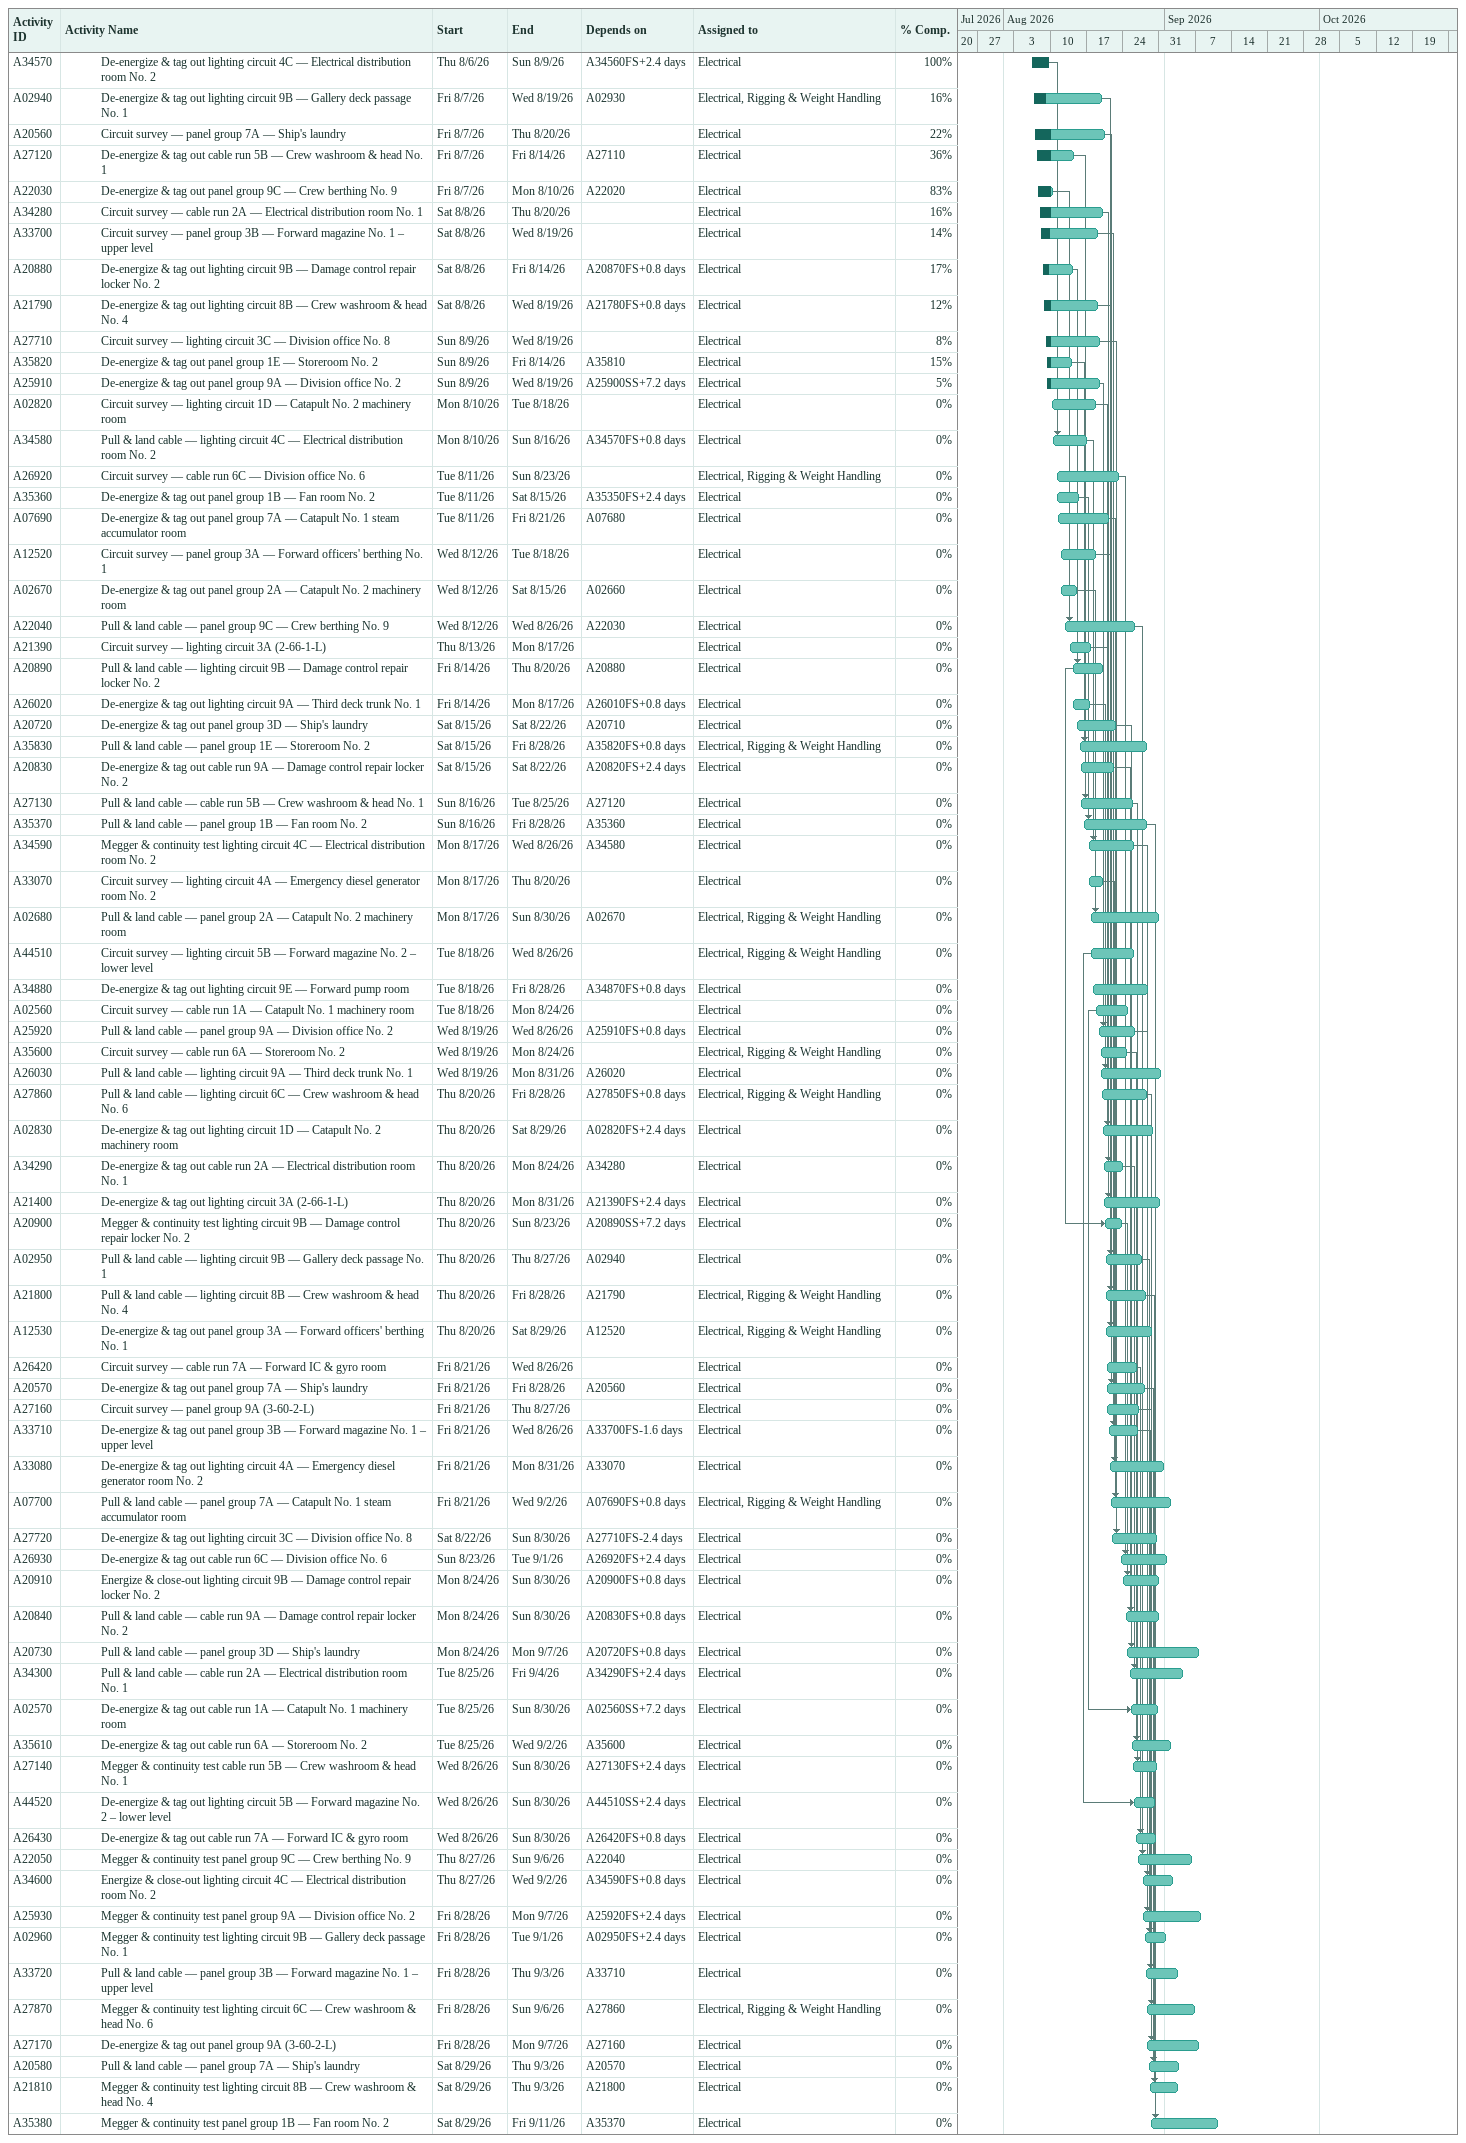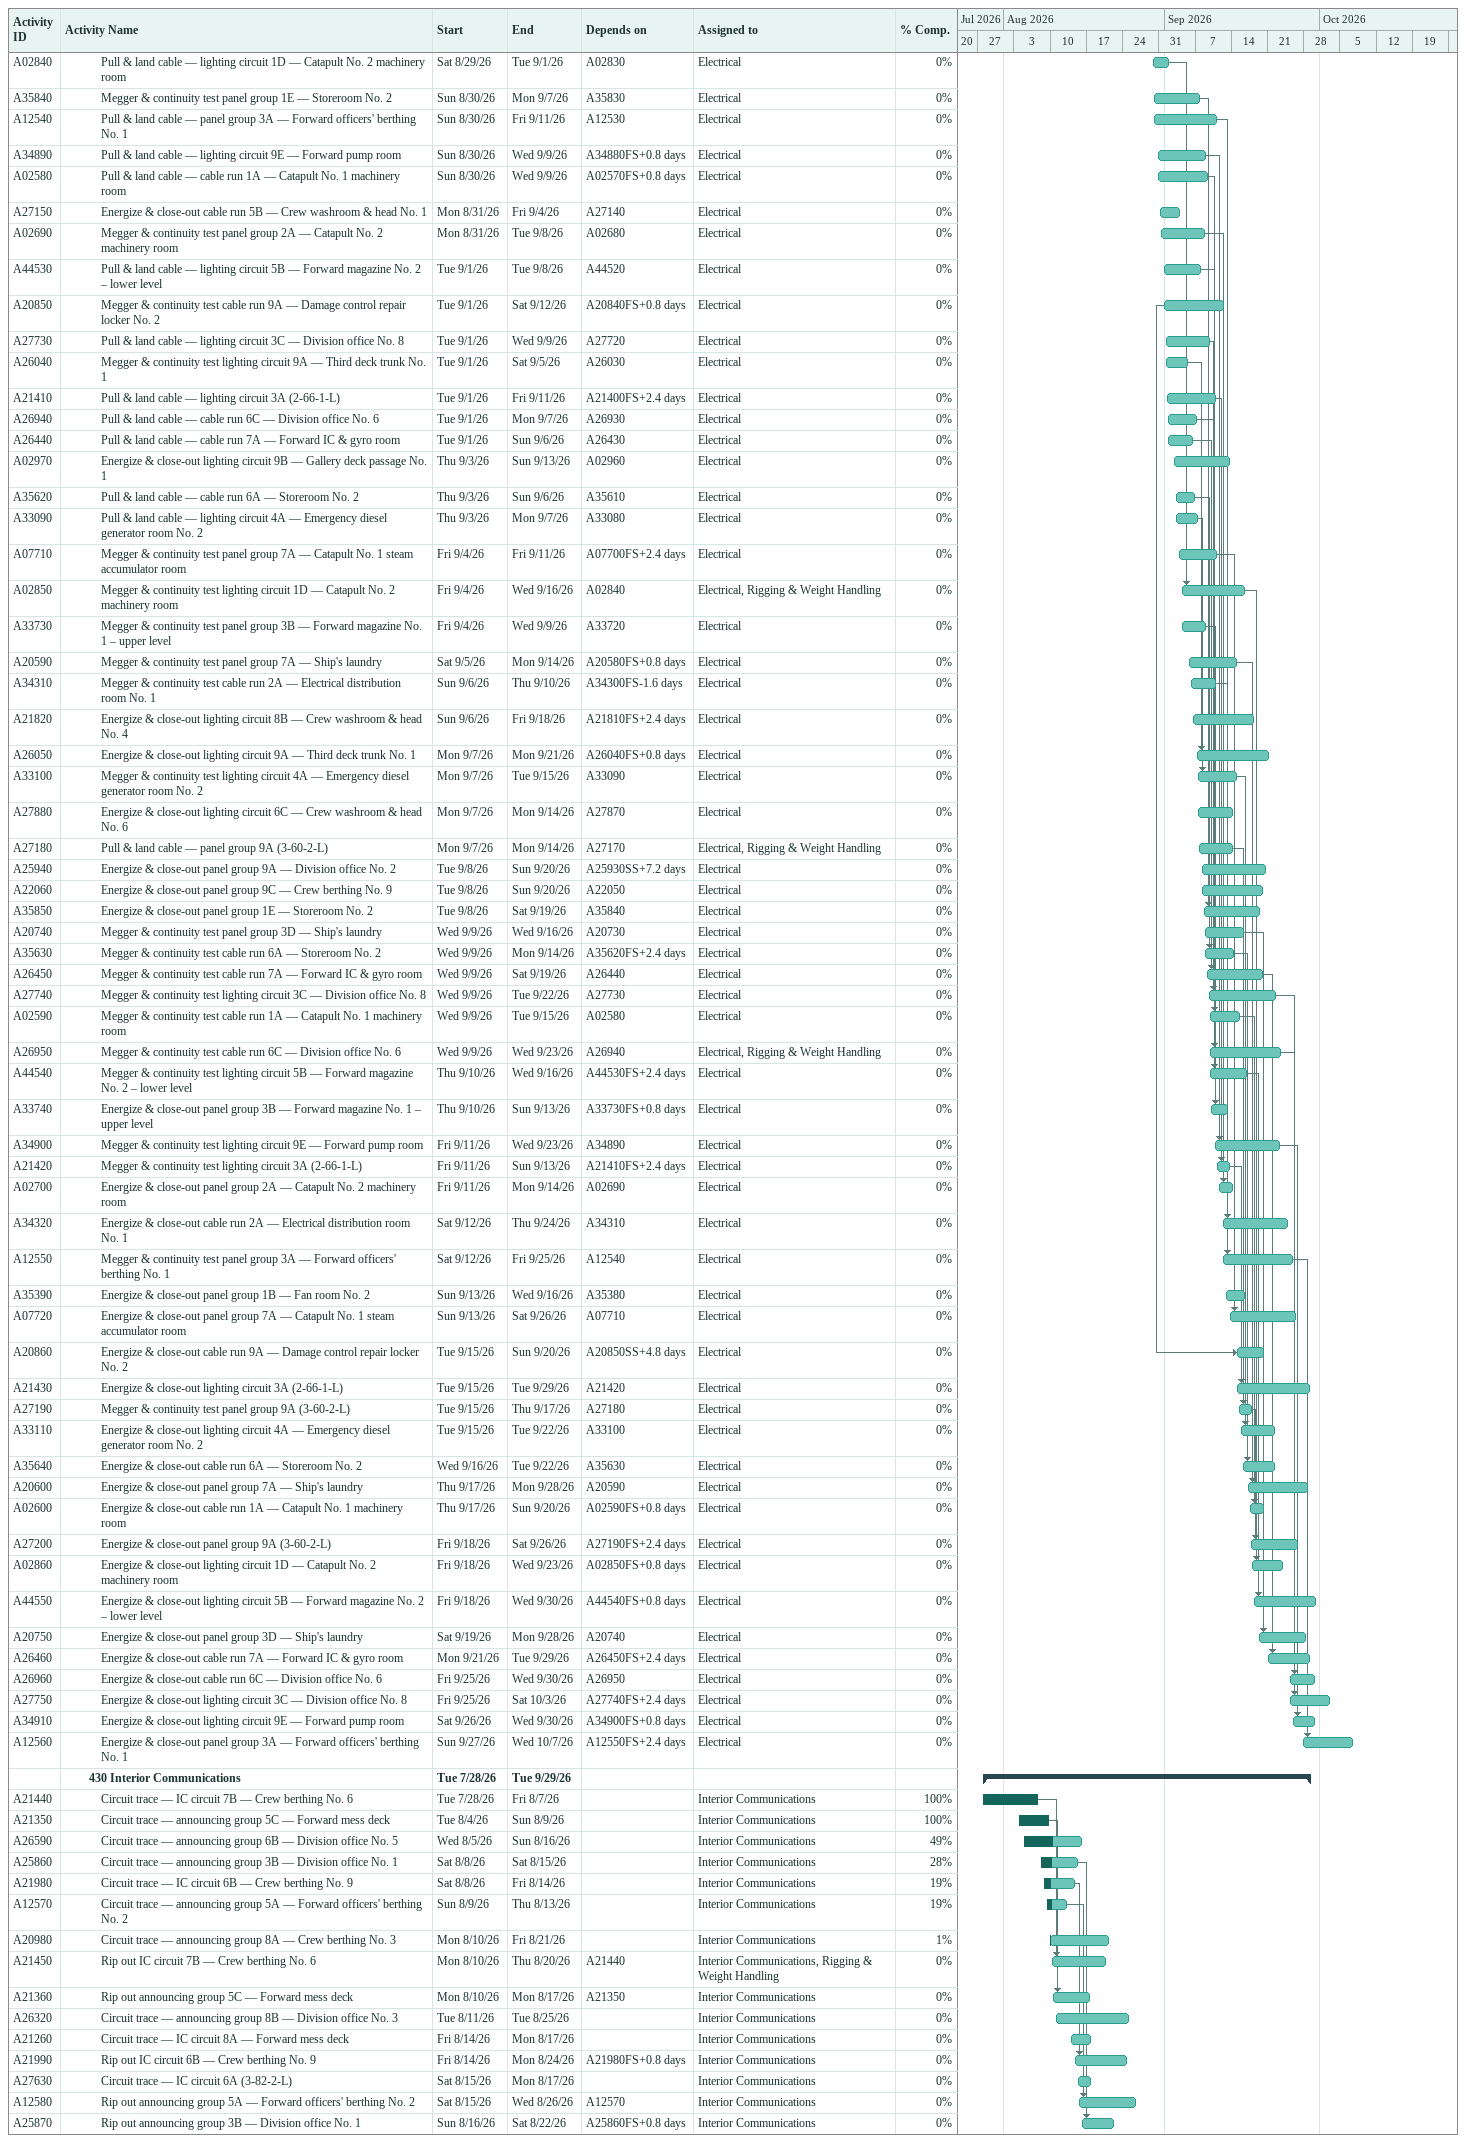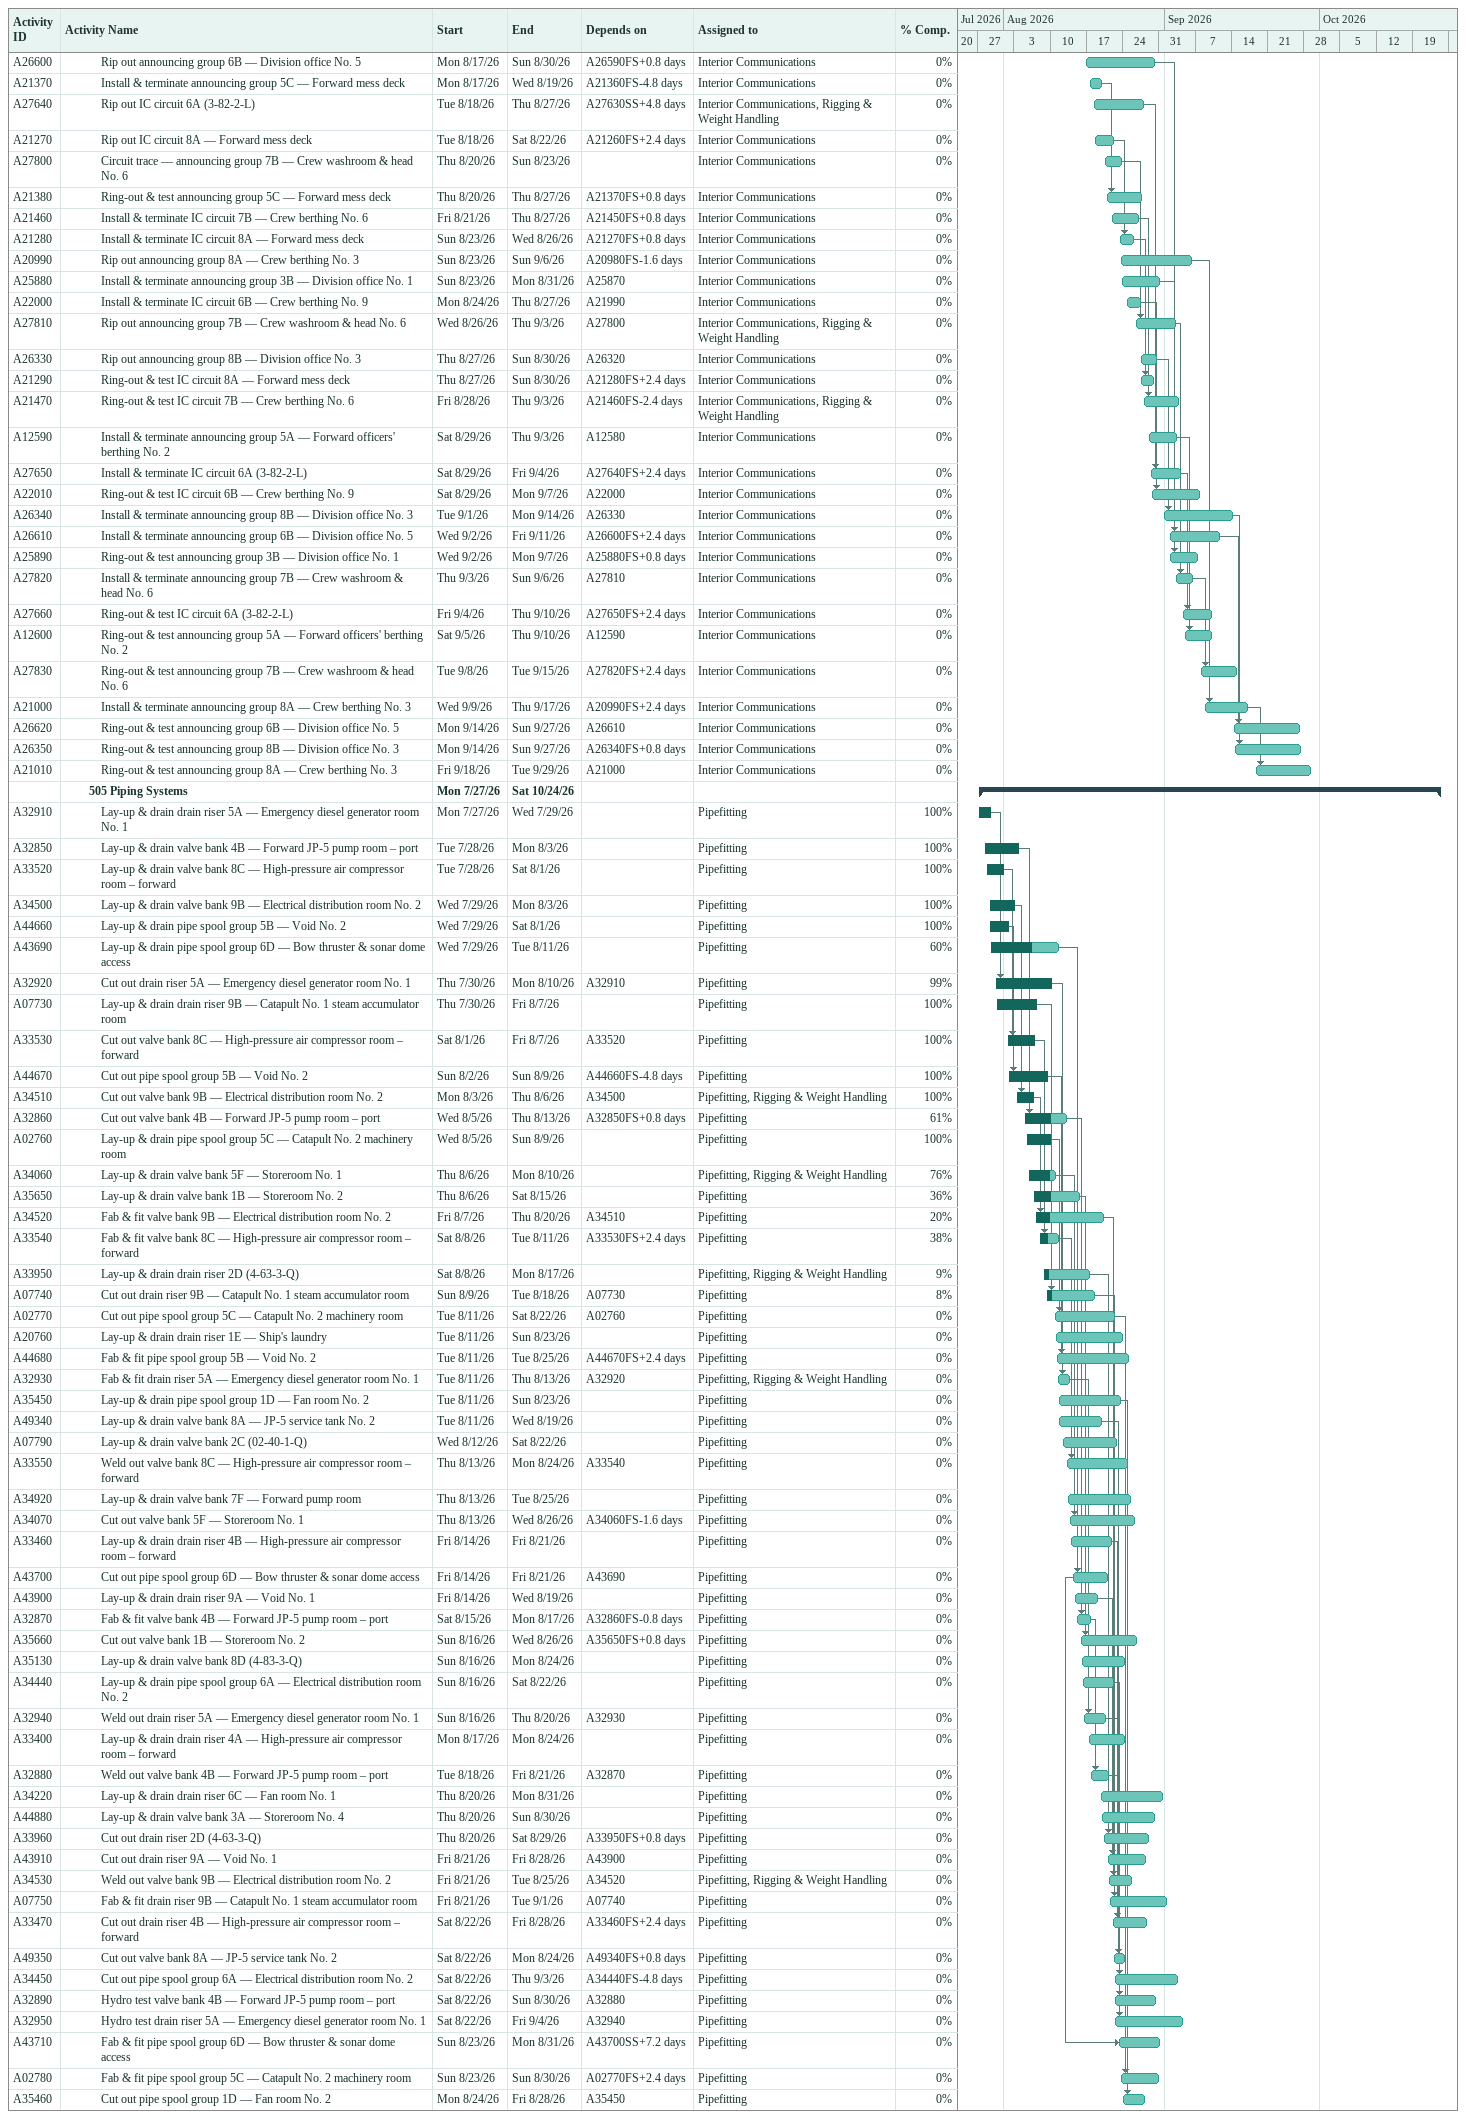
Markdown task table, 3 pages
| ID | Level | Task | Start | Finish | Predecessors | Resources | % complete |
|---|---|---|---|---|---|---|---|
| A34570 | 4 | De-energize & tag out lighting circuit 4C — Electrical distribution room No. 2 | 2026-08-06 | 2026-08-09 | A34560FS+2.4d | Electrical | 100 |
| A02940 | 4 | De-energize & tag out lighting circuit 9B — Gallery deck passage No. 1 | 2026-08-07 | 2026-08-19 | A02930 | Electrical, Rigging & Weight Handling | 16 |
| A20560 | 4 | Circuit survey — panel group 7A — Ship's laundry | 2026-08-07 | 2026-08-20 |  | Electrical | 22 |
| A27120 | 4 | De-energize & tag out cable run 5B — Crew washroom & head No. 1 | 2026-08-07 | 2026-08-14 | A27110 | Electrical | 36 |
| A22030 | 4 | De-energize & tag out panel group 9C — Crew berthing No. 9 | 2026-08-07 | 2026-08-10 | A22020 | Electrical | 83 |
| A34280 | 4 | Circuit survey — cable run 2A — Electrical distribution room No. 1 | 2026-08-08 | 2026-08-20 |  | Electrical | 16 |
| A33700 | 4 | Circuit survey — panel group 3B — Forward magazine No. 1 – upper level | 2026-08-08 | 2026-08-19 |  | Electrical | 14 |
| A20880 | 4 | De-energize & tag out lighting circuit 9B — Damage control repair locker No. 2 | 2026-08-08 | 2026-08-14 | A20870FS+0.8d | Electrical | 17 |
| A21790 | 4 | De-energize & tag out lighting circuit 8B — Crew washroom & head No. 4 | 2026-08-08 | 2026-08-19 | A21780FS+0.8d | Electrical | 12 |
| A27710 | 4 | Circuit survey — lighting circuit 3C — Division office No. 8 | 2026-08-09 | 2026-08-19 |  | Electrical | 8 |
| A35820 | 4 | De-energize & tag out panel group 1E — Storeroom No. 2 | 2026-08-09 | 2026-08-14 | A35810 | Electrical | 15 |
| A25910 | 4 | De-energize & tag out panel group 9A — Division office No. 2 | 2026-08-09 | 2026-08-19 | A25900SS+7.2d | Electrical | 5 |
| A02820 | 4 | Circuit survey — lighting circuit 1D — Catapult No. 2 machinery room | 2026-08-10 | 2026-08-18 |  | Electrical | 0 |
| A34580 | 4 | Pull & land cable — lighting circuit 4C — Electrical distribution room No. 2 | 2026-08-10 | 2026-08-16 | A34570FS+0.8d | Electrical | 0 |
| A26920 | 4 | Circuit survey — cable run 6C — Division office No. 6 | 2026-08-11 | 2026-08-23 |  | Electrical, Rigging & Weight Handling | 0 |
| A35360 | 4 | De-energize & tag out panel group 1B — Fan room No. 2 | 2026-08-11 | 2026-08-15 | A35350FS+2.4d | Electrical | 0 |
| A07690 | 4 | De-energize & tag out panel group 7A — Catapult No. 1 steam accumulator room | 2026-08-11 | 2026-08-21 | A07680 | Electrical | 0 |
| A12520 | 4 | Circuit survey — panel group 3A — Forward officers' berthing No. 1 | 2026-08-12 | 2026-08-18 |  | Electrical | 0 |
| A02670 | 4 | De-energize & tag out panel group 2A — Catapult No. 2 machinery room | 2026-08-12 | 2026-08-15 | A02660 | Electrical | 0 |
| A22040 | 4 | Pull & land cable — panel group 9C — Crew berthing No. 9 | 2026-08-12 | 2026-08-26 | A22030 | Electrical | 0 |
| A21390 | 4 | Circuit survey — lighting circuit 3A (2-66-1-L) | 2026-08-13 | 2026-08-17 |  | Electrical | 0 |
| A20890 | 4 | Pull & land cable — lighting circuit 9B — Damage control repair locker No. 2 | 2026-08-14 | 2026-08-20 | A20880 | Electrical | 0 |
| A26020 | 4 | De-energize & tag out lighting circuit 9A — Third deck trunk No. 1 | 2026-08-14 | 2026-08-17 | A26010FS+0.8d | Electrical | 0 |
| A20720 | 4 | De-energize & tag out panel group 3D — Ship's laundry | 2026-08-15 | 2026-08-22 | A20710 | Electrical | 0 |
| A35830 | 4 | Pull & land cable — panel group 1E — Storeroom No. 2 | 2026-08-15 | 2026-08-28 | A35820FS+0.8d | Electrical, Rigging & Weight Handling | 0 |
| A20830 | 4 | De-energize & tag out cable run 9A — Damage control repair locker No. 2 | 2026-08-15 | 2026-08-22 | A20820FS+2.4d | Electrical | 0 |
| A27130 | 4 | Pull & land cable — cable run 5B — Crew washroom & head No. 1 | 2026-08-16 | 2026-08-25 | A27120 | Electrical | 0 |
| A35370 | 4 | Pull & land cable — panel group 1B — Fan room No. 2 | 2026-08-16 | 2026-08-28 | A35360 | Electrical | 0 |
| A34590 | 4 | Megger & continuity test lighting circuit 4C — Electrical distribution room No. 2 | 2026-08-17 | 2026-08-26 | A34580 | Electrical | 0 |
| A33070 | 4 | Circuit survey — lighting circuit 4A — Emergency diesel generator room No. 2 | 2026-08-17 | 2026-08-20 |  | Electrical | 0 |
| A02680 | 4 | Pull & land cable — panel group 2A — Catapult No. 2 machinery room | 2026-08-17 | 2026-08-30 | A02670 | Electrical, Rigging & Weight Handling | 0 |
| A44510 | 4 | Circuit survey — lighting circuit 5B — Forward magazine No. 2 – lower level | 2026-08-18 | 2026-08-26 |  | Electrical, Rigging & Weight Handling | 0 |
| A34880 | 4 | De-energize & tag out lighting circuit 9E — Forward pump room | 2026-08-18 | 2026-08-28 | A34870FS+0.8d | Electrical | 0 |
| A02560 | 4 | Circuit survey — cable run 1A — Catapult No. 1 machinery room | 2026-08-18 | 2026-08-24 |  | Electrical | 0 |
| A25920 | 4 | Pull & land cable — panel group 9A — Division office No. 2 | 2026-08-19 | 2026-08-26 | A25910FS+0.8d | Electrical | 0 |
| A35600 | 4 | Circuit survey — cable run 6A — Storeroom No. 2 | 2026-08-19 | 2026-08-24 |  | Electrical, Rigging & Weight Handling | 0 |
| A26030 | 4 | Pull & land cable — lighting circuit 9A — Third deck trunk No. 1 | 2026-08-19 | 2026-08-31 | A26020 | Electrical | 0 |
| A27860 | 4 | Pull & land cable — lighting circuit 6C — Crew washroom & head No. 6 | 2026-08-20 | 2026-08-28 | A27850FS+0.8d | Electrical, Rigging & Weight Handling | 0 |
| A02830 | 4 | De-energize & tag out lighting circuit 1D — Catapult No. 2 machinery room | 2026-08-20 | 2026-08-29 | A02820FS+2.4d | Electrical | 0 |
| A34290 | 4 | De-energize & tag out cable run 2A — Electrical distribution room No. 1 | 2026-08-20 | 2026-08-24 | A34280 | Electrical | 0 |
| A21400 | 4 | De-energize & tag out lighting circuit 3A (2-66-1-L) | 2026-08-20 | 2026-08-31 | A21390FS+2.4d | Electrical | 0 |
| A20900 | 4 | Megger & continuity test lighting circuit 9B — Damage control repair locker No. 2 | 2026-08-20 | 2026-08-23 | A20890SS+7.2d | Electrical | 0 |
| A02950 | 4 | Pull & land cable — lighting circuit 9B — Gallery deck passage No. 1 | 2026-08-20 | 2026-08-27 | A02940 | Electrical | 0 |
| A21800 | 4 | Pull & land cable — lighting circuit 8B — Crew washroom & head No. 4 | 2026-08-20 | 2026-08-28 | A21790 | Electrical, Rigging & Weight Handling | 0 |
| A12530 | 4 | De-energize & tag out panel group 3A — Forward officers' berthing No. 1 | 2026-08-20 | 2026-08-29 | A12520 | Electrical, Rigging & Weight Handling | 0 |
| A26420 | 4 | Circuit survey — cable run 7A — Forward IC & gyro room | 2026-08-21 | 2026-08-26 |  | Electrical | 0 |
| A20570 | 4 | De-energize & tag out panel group 7A — Ship's laundry | 2026-08-21 | 2026-08-28 | A20560 | Electrical | 0 |
| A27160 | 4 | Circuit survey — panel group 9A (3-60-2-L) | 2026-08-21 | 2026-08-27 |  | Electrical | 0 |
| A33710 | 4 | De-energize & tag out panel group 3B — Forward magazine No. 1 – upper level | 2026-08-21 | 2026-08-26 | A33700FS-1.6d | Electrical | 0 |
| A33080 | 4 | De-energize & tag out lighting circuit 4A — Emergency diesel generator room No. 2 | 2026-08-21 | 2026-08-31 | A33070 | Electrical | 0 |
| A07700 | 4 | Pull & land cable — panel group 7A — Catapult No. 1 steam accumulator room | 2026-08-21 | 2026-09-02 | A07690FS+0.8d | Electrical, Rigging & Weight Handling | 0 |
| A27720 | 4 | De-energize & tag out lighting circuit 3C — Division office No. 8 | 2026-08-22 | 2026-08-30 | A27710FS-2.4d | Electrical | 0 |
| A26930 | 4 | De-energize & tag out cable run 6C — Division office No. 6 | 2026-08-23 | 2026-09-01 | A26920FS+2.4d | Electrical | 0 |
| A20910 | 4 | Energize & close-out lighting circuit 9B — Damage control repair locker No. 2 | 2026-08-24 | 2026-08-30 | A20900FS+0.8d | Electrical | 0 |
| A20840 | 4 | Pull & land cable — cable run 9A — Damage control repair locker No. 2 | 2026-08-24 | 2026-08-30 | A20830FS+0.8d | Electrical | 0 |
| A20730 | 4 | Pull & land cable — panel group 3D — Ship's laundry | 2026-08-24 | 2026-09-07 | A20720FS+0.8d | Electrical | 0 |
| A34300 | 4 | Pull & land cable — cable run 2A — Electrical distribution room No. 1 | 2026-08-25 | 2026-09-04 | A34290FS+2.4d | Electrical | 0 |
| A02570 | 4 | De-energize & tag out cable run 1A — Catapult No. 1 machinery room | 2026-08-25 | 2026-08-30 | A02560SS+7.2d | Electrical | 0 |
| A35610 | 4 | De-energize & tag out cable run 6A — Storeroom No. 2 | 2026-08-25 | 2026-09-02 | A35600 | Electrical | 0 |
| A27140 | 4 | Megger & continuity test cable run 5B — Crew washroom & head No. 1 | 2026-08-26 | 2026-08-30 | A27130FS+2.4d | Electrical | 0 |
| A44520 | 4 | De-energize & tag out lighting circuit 5B — Forward magazine No. 2 – lower level | 2026-08-26 | 2026-08-30 | A44510SS+2.4d | Electrical | 0 |
| A26430 | 4 | De-energize & tag out cable run 7A — Forward IC & gyro room | 2026-08-26 | 2026-08-30 | A26420FS+0.8d | Electrical | 0 |
| A22050 | 4 | Megger & continuity test panel group 9C — Crew berthing No. 9 | 2026-08-27 | 2026-09-06 | A22040 | Electrical | 0 |
| A34600 | 4 | Energize & close-out lighting circuit 4C — Electrical distribution room No. 2 | 2026-08-27 | 2026-09-02 | A34590FS+0.8d | Electrical | 0 |
| A25930 | 4 | Megger & continuity test panel group 9A — Division office No. 2 | 2026-08-28 | 2026-09-07 | A25920FS+2.4d | Electrical | 0 |
| A02960 | 4 | Megger & continuity test lighting circuit 9B — Gallery deck passage No. 1 | 2026-08-28 | 2026-09-01 | A02950FS+2.4d | Electrical | 0 |
| A33720 | 4 | Pull & land cable — panel group 3B — Forward magazine No. 1 – upper level | 2026-08-28 | 2026-09-03 | A33710 | Electrical | 0 |
| A27870 | 4 | Megger & continuity test lighting circuit 6C — Crew washroom & head No. 6 | 2026-08-28 | 2026-09-06 | A27860 | Electrical, Rigging & Weight Handling | 0 |
| A27170 | 4 | De-energize & tag out panel group 9A (3-60-2-L) | 2026-08-28 | 2026-09-07 | A27160 | Electrical | 0 |
| A20580 | 4 | Pull & land cable — panel group 7A — Ship's laundry | 2026-08-29 | 2026-09-03 | A20570 | Electrical | 0 |
| A21810 | 4 | Megger & continuity test lighting circuit 8B — Crew washroom & head No. 4 | 2026-08-29 | 2026-09-03 | A21800 | Electrical | 0 |
| A35380 | 4 | Megger & continuity test panel group 1B — Fan room No. 2 | 2026-08-29 | 2026-09-11 | A35370 | Electrical | 0 |
| A02840 | 4 | Pull & land cable — lighting circuit 1D — Catapult No. 2 machinery room | 2026-08-29 | 2026-09-01 | A02830 | Electrical | 0 |
| A35840 | 4 | Megger & continuity test panel group 1E — Storeroom No. 2 | 2026-08-30 | 2026-09-07 | A35830 | Electrical | 0 |
| A12540 | 4 | Pull & land cable — panel group 3A — Forward officers' berthing No. 1 | 2026-08-30 | 2026-09-11 | A12530 | Electrical | 0 |
| A34890 | 4 | Pull & land cable — lighting circuit 9E — Forward pump room | 2026-08-30 | 2026-09-09 | A34880FS+0.8d | Electrical | 0 |
| A02580 | 4 | Pull & land cable — cable run 1A — Catapult No. 1 machinery room | 2026-08-30 | 2026-09-09 | A02570FS+0.8d | Electrical | 0 |
| A27150 | 4 | Energize & close-out cable run 5B — Crew washroom & head No. 1 | 2026-08-31 | 2026-09-04 | A27140 | Electrical | 0 |
| A02690 | 4 | Megger & continuity test panel group 2A — Catapult No. 2 machinery room | 2026-08-31 | 2026-09-08 | A02680 | Electrical | 0 |
| A44530 | 4 | Pull & land cable — lighting circuit 5B — Forward magazine No. 2 – lower level | 2026-09-01 | 2026-09-08 | A44520 | Electrical | 0 |
| A20850 | 4 | Megger & continuity test cable run 9A — Damage control repair locker No. 2 | 2026-09-01 | 2026-09-12 | A20840FS+0.8d | Electrical | 0 |
| A27730 | 4 | Pull & land cable — lighting circuit 3C — Division office No. 8 | 2026-09-01 | 2026-09-09 | A27720 | Electrical | 0 |
| A26040 | 4 | Megger & continuity test lighting circuit 9A — Third deck trunk No. 1 | 2026-09-01 | 2026-09-05 | A26030 | Electrical | 0 |
| A21410 | 4 | Pull & land cable — lighting circuit 3A (2-66-1-L) | 2026-09-01 | 2026-09-11 | A21400FS+2.4d | Electrical | 0 |
| A26940 | 4 | Pull & land cable — cable run 6C — Division office No. 6 | 2026-09-01 | 2026-09-07 | A26930 | Electrical | 0 |
| A26440 | 4 | Pull & land cable — cable run 7A — Forward IC & gyro room | 2026-09-01 | 2026-09-06 | A26430 | Electrical | 0 |
| A02970 | 4 | Energize & close-out lighting circuit 9B — Gallery deck passage No. 1 | 2026-09-03 | 2026-09-13 | A02960 | Electrical | 0 |
| A35620 | 4 | Pull & land cable — cable run 6A — Storeroom No. 2 | 2026-09-03 | 2026-09-06 | A35610 | Electrical | 0 |
| A33090 | 4 | Pull & land cable — lighting circuit 4A — Emergency diesel generator room No. 2 | 2026-09-03 | 2026-09-07 | A33080 | Electrical | 0 |
| A07710 | 4 | Megger & continuity test panel group 7A — Catapult No. 1 steam accumulator room | 2026-09-04 | 2026-09-11 | A07700FS+2.4d | Electrical | 0 |
| A02850 | 4 | Megger & continuity test lighting circuit 1D — Catapult No. 2 machinery room | 2026-09-04 | 2026-09-16 | A02840 | Electrical, Rigging & Weight Handling | 0 |
| A33730 | 4 | Megger & continuity test panel group 3B — Forward magazine No. 1 – upper level | 2026-09-04 | 2026-09-09 | A33720 | Electrical | 0 |
| A20590 | 4 | Megger & continuity test panel group 7A — Ship's laundry | 2026-09-05 | 2026-09-14 | A20580FS+0.8d | Electrical | 0 |
| A34310 | 4 | Megger & continuity test cable run 2A — Electrical distribution room No. 1 | 2026-09-06 | 2026-09-10 | A34300FS-1.6d | Electrical | 0 |
| A21820 | 4 | Energize & close-out lighting circuit 8B — Crew washroom & head No. 4 | 2026-09-06 | 2026-09-18 | A21810FS+2.4d | Electrical | 0 |
| A26050 | 4 | Energize & close-out lighting circuit 9A — Third deck trunk No. 1 | 2026-09-07 | 2026-09-21 | A26040FS+0.8d | Electrical | 0 |
| A33100 | 4 | Megger & continuity test lighting circuit 4A — Emergency diesel generator room No. 2 | 2026-09-07 | 2026-09-15 | A33090 | Electrical | 0 |
| A27880 | 4 | Energize & close-out lighting circuit 6C — Crew washroom & head No. 6 | 2026-09-07 | 2026-09-14 | A27870 | Electrical | 0 |
| A27180 | 4 | Pull & land cable — panel group 9A (3-60-2-L) | 2026-09-07 | 2026-09-14 | A27170 | Electrical, Rigging & Weight Handling | 0 |
| A25940 | 4 | Energize & close-out panel group 9A — Division office No. 2 | 2026-09-08 | 2026-09-20 | A25930SS+7.2d | Electrical | 0 |
| A22060 | 4 | Energize & close-out panel group 9C — Crew berthing No. 9 | 2026-09-08 | 2026-09-20 | A22050 | Electrical | 0 |
| A35850 | 4 | Energize & close-out panel group 1E — Storeroom No. 2 | 2026-09-08 | 2026-09-19 | A35840 | Electrical | 0 |
| A20740 | 4 | Megger & continuity test panel group 3D — Ship's laundry | 2026-09-09 | 2026-09-16 | A20730 | Electrical | 0 |
| A35630 | 4 | Megger & continuity test cable run 6A — Storeroom No. 2 | 2026-09-09 | 2026-09-14 | A35620FS+2.4d | Electrical | 0 |
| A26450 | 4 | Megger & continuity test cable run 7A — Forward IC & gyro room | 2026-09-09 | 2026-09-19 | A26440 | Electrical | 0 |
| A27740 | 4 | Megger & continuity test lighting circuit 3C — Division office No. 8 | 2026-09-09 | 2026-09-22 | A27730 | Electrical | 0 |
| A02590 | 4 | Megger & continuity test cable run 1A — Catapult No. 1 machinery room | 2026-09-09 | 2026-09-15 | A02580 | Electrical | 0 |
| A26950 | 4 | Megger & continuity test cable run 6C — Division office No. 6 | 2026-09-09 | 2026-09-23 | A26940 | Electrical, Rigging & Weight Handling | 0 |
| A44540 | 4 | Megger & continuity test lighting circuit 5B — Forward magazine No. 2 – lower level | 2026-09-10 | 2026-09-16 | A44530FS+2.4d | Electrical | 0 |
| A33740 | 4 | Energize & close-out panel group 3B — Forward magazine No. 1 – upper level | 2026-09-10 | 2026-09-13 | A33730FS+0.8d | Electrical | 0 |
| A34900 | 4 | Megger & continuity test lighting circuit 9E — Forward pump room | 2026-09-11 | 2026-09-23 | A34890 | Electrical | 0 |
| A21420 | 4 | Megger & continuity test lighting circuit 3A (2-66-1-L) | 2026-09-11 | 2026-09-13 | A21410FS+2.4d | Electrical | 0 |
| A02700 | 4 | Energize & close-out panel group 2A — Catapult No. 2 machinery room | 2026-09-11 | 2026-09-14 | A02690 | Electrical | 0 |
| A34320 | 4 | Energize & close-out cable run 2A — Electrical distribution room No. 1 | 2026-09-12 | 2026-09-24 | A34310 | Electrical | 0 |
| A12550 | 4 | Megger & continuity test panel group 3A — Forward officers' berthing No. 1 | 2026-09-12 | 2026-09-25 | A12540 | Electrical | 0 |
| A35390 | 4 | Energize & close-out panel group 1B — Fan room No. 2 | 2026-09-13 | 2026-09-16 | A35380 | Electrical | 0 |
| A07720 | 4 | Energize & close-out panel group 7A — Catapult No. 1 steam accumulator room | 2026-09-13 | 2026-09-26 | A07710 | Electrical | 0 |
| A20860 | 4 | Energize & close-out cable run 9A — Damage control repair locker No. 2 | 2026-09-15 | 2026-09-20 | A20850SS+4.8d | Electrical | 0 |
| A21430 | 4 | Energize & close-out lighting circuit 3A (2-66-1-L) | 2026-09-15 | 2026-09-29 | A21420 | Electrical | 0 |
| A27190 | 4 | Megger & continuity test panel group 9A (3-60-2-L) | 2026-09-15 | 2026-09-17 | A27180 | Electrical | 0 |
| A33110 | 4 | Energize & close-out lighting circuit 4A — Emergency diesel generator room No. 2 | 2026-09-15 | 2026-09-22 | A33100 | Electrical | 0 |
| A35640 | 4 | Energize & close-out cable run 6A — Storeroom No. 2 | 2026-09-16 | 2026-09-22 | A35630 | Electrical | 0 |
| A20600 | 4 | Energize & close-out panel group 7A — Ship's laundry | 2026-09-17 | 2026-09-28 | A20590 | Electrical | 0 |
| A02600 | 4 | Energize & close-out cable run 1A — Catapult No. 1 machinery room | 2026-09-17 | 2026-09-20 | A02590FS+0.8d | Electrical | 0 |
| A27200 | 4 | Energize & close-out panel group 9A (3-60-2-L) | 2026-09-18 | 2026-09-26 | A27190FS+2.4d | Electrical | 0 |
| A02860 | 4 | Energize & close-out lighting circuit 1D — Catapult No. 2 machinery room | 2026-09-18 | 2026-09-23 | A02850FS+0.8d | Electrical | 0 |
| A44550 | 4 | Energize & close-out lighting circuit 5B — Forward magazine No. 2 – lower level | 2026-09-18 | 2026-09-30 | A44540FS+0.8d | Electrical | 0 |
| A20750 | 4 | Energize & close-out panel group 3D — Ship's laundry | 2026-09-19 | 2026-09-28 | A20740 | Electrical | 0 |
| A26460 | 4 | Energize & close-out cable run 7A — Forward IC & gyro room | 2026-09-21 | 2026-09-29 | A26450FS+2.4d | Electrical | 0 |
| A26960 | 4 | Energize & close-out cable run 6C — Division office No. 6 | 2026-09-25 | 2026-09-30 | A26950 | Electrical | 0 |
| A27750 | 4 | Energize & close-out lighting circuit 3C — Division office No. 8 | 2026-09-25 | 2026-10-03 | A27740FS+2.4d | Electrical | 0 |
| A34910 | 4 | Energize & close-out lighting circuit 9E — Forward pump room | 2026-09-26 | 2026-09-30 | A34900FS+0.8d | Electrical | 0 |
| A12560 | 4 | Energize & close-out panel group 3A — Forward officers' berthing No. 1 | 2026-09-27 | 2026-10-07 | A12550FS+2.4d | Electrical | 0 |
|  | 3 | **430 Interior Communications** | 2026-07-28 | 2026-09-29 |  |  |  |
| A21440 | 4 | Circuit trace — IC circuit 7B — Crew berthing No. 6 | 2026-07-28 | 2026-08-07 |  | Interior Communications | 100 |
| A21350 | 4 | Circuit trace — announcing group 5C — Forward mess deck | 2026-08-04 | 2026-08-09 |  | Interior Communications | 100 |
| A26590 | 4 | Circuit trace — announcing group 6B — Division office No. 5 | 2026-08-05 | 2026-08-16 |  | Interior Communications | 49 |
| A25860 | 4 | Circuit trace — announcing group 3B — Division office No. 1 | 2026-08-08 | 2026-08-15 |  | Interior Communications | 28 |
| A21980 | 4 | Circuit trace — IC circuit 6B — Crew berthing No. 9 | 2026-08-08 | 2026-08-14 |  | Interior Communications | 19 |
| A12570 | 4 | Circuit trace — announcing group 5A — Forward officers' berthing No. 2 | 2026-08-09 | 2026-08-13 |  | Interior Communications | 19 |
| A20980 | 4 | Circuit trace — announcing group 8A — Crew berthing No. 3 | 2026-08-10 | 2026-08-21 |  | Interior Communications | 1 |
| A21450 | 4 | Rip out IC circuit 7B — Crew berthing No. 6 | 2026-08-10 | 2026-08-20 | A21440 | Interior Communications, Rigging & Weight Handling | 0 |
| A21360 | 4 | Rip out announcing group 5C — Forward mess deck | 2026-08-10 | 2026-08-17 | A21350 | Interior Communications | 0 |
| A26320 | 4 | Circuit trace — announcing group 8B — Division office No. 3 | 2026-08-11 | 2026-08-25 |  | Interior Communications | 0 |
| A21260 | 4 | Circuit trace — IC circuit 8A — Forward mess deck | 2026-08-14 | 2026-08-17 |  | Interior Communications | 0 |
| A21990 | 4 | Rip out IC circuit 6B — Crew berthing No. 9 | 2026-08-14 | 2026-08-24 | A21980FS+0.8d | Interior Communications | 0 |
| A27630 | 4 | Circuit trace — IC circuit 6A (3-82-2-L) | 2026-08-15 | 2026-08-17 |  | Interior Communications | 0 |
| A12580 | 4 | Rip out announcing group 5A — Forward officers' berthing No. 2 | 2026-08-15 | 2026-08-26 | A12570 | Interior Communications | 0 |
| A25870 | 4 | Rip out announcing group 3B — Division office No. 1 | 2026-08-16 | 2026-08-22 | A25860FS+0.8d | Interior Communications | 0 |
| A26600 | 4 | Rip out announcing group 6B — Division office No. 5 | 2026-08-17 | 2026-08-30 | A26590FS+0.8d | Interior Communications | 0 |
| A21370 | 4 | Install & terminate announcing group 5C — Forward mess deck | 2026-08-17 | 2026-08-19 | A21360FS-4.8d | Interior Communications | 0 |
| A27640 | 4 | Rip out IC circuit 6A (3-82-2-L) | 2026-08-18 | 2026-08-27 | A27630SS+4.8d | Interior Communications, Rigging & Weight Handling | 0 |
| A21270 | 4 | Rip out IC circuit 8A — Forward mess deck | 2026-08-18 | 2026-08-22 | A21260FS+2.4d | Interior Communications | 0 |
| A27800 | 4 | Circuit trace — announcing group 7B — Crew washroom & head No. 6 | 2026-08-20 | 2026-08-23 |  | Interior Communications | 0 |
| A21380 | 4 | Ring-out & test announcing group 5C — Forward mess deck | 2026-08-20 | 2026-08-27 | A21370FS+0.8d | Interior Communications | 0 |
| A21460 | 4 | Install & terminate IC circuit 7B — Crew berthing No. 6 | 2026-08-21 | 2026-08-27 | A21450FS+0.8d | Interior Communications | 0 |
| A21280 | 4 | Install & terminate IC circuit 8A — Forward mess deck | 2026-08-23 | 2026-08-26 | A21270FS+0.8d | Interior Communications | 0 |
| A20990 | 4 | Rip out announcing group 8A — Crew berthing No. 3 | 2026-08-23 | 2026-09-06 | A20980FS-1.6d | Interior Communications | 0 |
| A25880 | 4 | Install & terminate announcing group 3B — Division office No. 1 | 2026-08-23 | 2026-08-31 | A25870 | Interior Communications | 0 |
| A22000 | 4 | Install & terminate IC circuit 6B — Crew berthing No. 9 | 2026-08-24 | 2026-08-27 | A21990 | Interior Communications | 0 |
| A27810 | 4 | Rip out announcing group 7B — Crew washroom & head No. 6 | 2026-08-26 | 2026-09-03 | A27800 | Interior Communications, Rigging & Weight Handling | 0 |
| A26330 | 4 | Rip out announcing group 8B — Division office No. 3 | 2026-08-27 | 2026-08-30 | A26320 | Interior Communications | 0 |
| A21290 | 4 | Ring-out & test IC circuit 8A — Forward mess deck | 2026-08-27 | 2026-08-30 | A21280FS+2.4d | Interior Communications | 0 |
| A21470 | 4 | Ring-out & test IC circuit 7B — Crew berthing No. 6 | 2026-08-28 | 2026-09-03 | A21460FS-2.4d | Interior Communications, Rigging & Weight Handling | 0 |
| A12590 | 4 | Install & terminate announcing group 5A — Forward officers' berthing No. 2 | 2026-08-29 | 2026-09-03 | A12580 | Interior Communications | 0 |
| A27650 | 4 | Install & terminate IC circuit 6A (3-82-2-L) | 2026-08-29 | 2026-09-04 | A27640FS+2.4d | Interior Communications | 0 |
| A22010 | 4 | Ring-out & test IC circuit 6B — Crew berthing No. 9 | 2026-08-29 | 2026-09-07 | A22000 | Interior Communications | 0 |
| A26340 | 4 | Install & terminate announcing group 8B — Division office No. 3 | 2026-09-01 | 2026-09-14 | A26330 | Interior Communications | 0 |
| A26610 | 4 | Install & terminate announcing group 6B — Division office No. 5 | 2026-09-02 | 2026-09-11 | A26600FS+2.4d | Interior Communications | 0 |
| A25890 | 4 | Ring-out & test announcing group 3B — Division office No. 1 | 2026-09-02 | 2026-09-07 | A25880FS+0.8d | Interior Communications | 0 |
| A27820 | 4 | Install & terminate announcing group 7B — Crew washroom & head No. 6 | 2026-09-03 | 2026-09-06 | A27810 | Interior Communications | 0 |
| A27660 | 4 | Ring-out & test IC circuit 6A (3-82-2-L) | 2026-09-04 | 2026-09-10 | A27650FS+2.4d | Interior Communications | 0 |
| A12600 | 4 | Ring-out & test announcing group 5A — Forward officers' berthing No. 2 | 2026-09-05 | 2026-09-10 | A12590 | Interior Communications | 0 |
| A27830 | 4 | Ring-out & test announcing group 7B — Crew washroom & head No. 6 | 2026-09-08 | 2026-09-15 | A27820FS+2.4d | Interior Communications | 0 |
| A21000 | 4 | Install & terminate announcing group 8A — Crew berthing No. 3 | 2026-09-09 | 2026-09-17 | A20990FS+2.4d | Interior Communications | 0 |
| A26620 | 4 | Ring-out & test announcing group 6B — Division office No. 5 | 2026-09-14 | 2026-09-27 | A26610 | Interior Communications | 0 |
| A26350 | 4 | Ring-out & test announcing group 8B — Division office No. 3 | 2026-09-14 | 2026-09-27 | A26340FS+0.8d | Interior Communications | 0 |
| A21010 | 4 | Ring-out & test announcing group 8A — Crew berthing No. 3 | 2026-09-18 | 2026-09-29 | A21000 | Interior Communications | 0 |
|  | 3 | **505 Piping Systems** | 2026-07-27 | 2026-10-24 |  |  |  |
| A32910 | 4 | Lay-up & drain drain riser 5A — Emergency diesel generator room No. 1 | 2026-07-27 | 2026-07-29 |  | Pipefitting | 100 |
| A32850 | 4 | Lay-up & drain valve bank 4B — Forward JP-5 pump room – port | 2026-07-28 | 2026-08-03 |  | Pipefitting | 100 |
| A33520 | 4 | Lay-up & drain valve bank 8C — High-pressure air compressor room – forward | 2026-07-28 | 2026-08-01 |  | Pipefitting | 100 |
| A34500 | 4 | Lay-up & drain valve bank 9B — Electrical distribution room No. 2 | 2026-07-29 | 2026-08-03 |  | Pipefitting | 100 |
| A44660 | 4 | Lay-up & drain pipe spool group 5B — Void No. 2 | 2026-07-29 | 2026-08-01 |  | Pipefitting | 100 |
| A43690 | 4 | Lay-up & drain pipe spool group 6D — Bow thruster & sonar dome access | 2026-07-29 | 2026-08-11 |  | Pipefitting | 60 |
| A32920 | 4 | Cut out drain riser 5A — Emergency diesel generator room No. 1 | 2026-07-30 | 2026-08-10 | A32910 | Pipefitting | 99 |
| A07730 | 4 | Lay-up & drain drain riser 9B — Catapult No. 1 steam accumulator room | 2026-07-30 | 2026-08-07 |  | Pipefitting | 100 |
| A33530 | 4 | Cut out valve bank 8C — High-pressure air compressor room – forward | 2026-08-01 | 2026-08-07 | A33520 | Pipefitting | 100 |
| A44670 | 4 | Cut out pipe spool group 5B — Void No. 2 | 2026-08-02 | 2026-08-09 | A44660FS-4.8d | Pipefitting | 100 |
| A34510 | 4 | Cut out valve bank 9B — Electrical distribution room No. 2 | 2026-08-03 | 2026-08-06 | A34500 | Pipefitting, Rigging & Weight Handling | 100 |
| A32860 | 4 | Cut out valve bank 4B — Forward JP-5 pump room – port | 2026-08-05 | 2026-08-13 | A32850FS+0.8d | Pipefitting | 61 |
| A02760 | 4 | Lay-up & drain pipe spool group 5C — Catapult No. 2 machinery room | 2026-08-05 | 2026-08-09 |  | Pipefitting | 100 |
| A34060 | 4 | Lay-up & drain valve bank 5F — Storeroom No. 1 | 2026-08-06 | 2026-08-10 |  | Pipefitting, Rigging & Weight Handling | 76 |
| A35650 | 4 | Lay-up & drain valve bank 1B — Storeroom No. 2 | 2026-08-06 | 2026-08-15 |  | Pipefitting | 36 |
| A34520 | 4 | Fab & fit valve bank 9B — Electrical distribution room No. 2 | 2026-08-07 | 2026-08-20 | A34510 | Pipefitting | 20 |
| A33540 | 4 | Fab & fit valve bank 8C — High-pressure air compressor room – forward | 2026-08-08 | 2026-08-11 | A33530FS+2.4d | Pipefitting | 38 |
| A33950 | 4 | Lay-up & drain drain riser 2D (4-63-3-Q) | 2026-08-08 | 2026-08-17 |  | Pipefitting, Rigging & Weight Handling | 9 |
| A07740 | 4 | Cut out drain riser 9B — Catapult No. 1 steam accumulator room | 2026-08-09 | 2026-08-18 | A07730 | Pipefitting | 8 |
| A02770 | 4 | Cut out pipe spool group 5C — Catapult No. 2 machinery room | 2026-08-11 | 2026-08-22 | A02760 | Pipefitting | 0 |
| A20760 | 4 | Lay-up & drain drain riser 1E — Ship's laundry | 2026-08-11 | 2026-08-23 |  | Pipefitting | 0 |
| A44680 | 4 | Fab & fit pipe spool group 5B — Void No. 2 | 2026-08-11 | 2026-08-25 | A44670FS+2.4d | Pipefitting | 0 |
| A32930 | 4 | Fab & fit drain riser 5A — Emergency diesel generator room No. 1 | 2026-08-11 | 2026-08-13 | A32920 | Pipefitting, Rigging & Weight Handling | 0 |
| A35450 | 4 | Lay-up & drain pipe spool group 1D — Fan room No. 2 | 2026-08-11 | 2026-08-23 |  | Pipefitting | 0 |
| A49340 | 4 | Lay-up & drain valve bank 8A — JP-5 service tank No. 2 | 2026-08-11 | 2026-08-19 |  | Pipefitting | 0 |
| A07790 | 4 | Lay-up & drain valve bank 2C (02-40-1-Q) | 2026-08-12 | 2026-08-22 |  | Pipefitting | 0 |
| A33550 | 4 | Weld out valve bank 8C — High-pressure air compressor room – forward | 2026-08-13 | 2026-08-24 | A33540 | Pipefitting | 0 |
| A34920 | 4 | Lay-up & drain valve bank 7F — Forward pump room | 2026-08-13 | 2026-08-25 |  | Pipefitting | 0 |
| A34070 | 4 | Cut out valve bank 5F — Storeroom No. 1 | 2026-08-13 | 2026-08-26 | A34060FS-1.6d | Pipefitting | 0 |
| A33460 | 4 | Lay-up & drain drain riser 4B — High-pressure air compressor room – forward | 2026-08-14 | 2026-08-21 |  | Pipefitting | 0 |
| A43700 | 4 | Cut out pipe spool group 6D — Bow thruster & sonar dome access | 2026-08-14 | 2026-08-21 | A43690 | Pipefitting | 0 |
| A43900 | 4 | Lay-up & drain drain riser 9A — Void No. 1 | 2026-08-14 | 2026-08-19 |  | Pipefitting | 0 |
| A32870 | 4 | Fab & fit valve bank 4B — Forward JP-5 pump room – port | 2026-08-15 | 2026-08-17 | A32860FS-0.8d | Pipefitting | 0 |
| A35660 | 4 | Cut out valve bank 1B — Storeroom No. 2 | 2026-08-16 | 2026-08-26 | A35650FS+0.8d | Pipefitting | 0 |
| A35130 | 4 | Lay-up & drain valve bank 8D (4-83-3-Q) | 2026-08-16 | 2026-08-24 |  | Pipefitting | 0 |
| A34440 | 4 | Lay-up & drain pipe spool group 6A — Electrical distribution room No. 2 | 2026-08-16 | 2026-08-22 |  | Pipefitting | 0 |
| A32940 | 4 | Weld out drain riser 5A — Emergency diesel generator room No. 1 | 2026-08-16 | 2026-08-20 | A32930 | Pipefitting | 0 |
| A33400 | 4 | Lay-up & drain drain riser 4A — High-pressure air compressor room – forward | 2026-08-17 | 2026-08-24 |  | Pipefitting | 0 |
| A32880 | 4 | Weld out valve bank 4B — Forward JP-5 pump room – port | 2026-08-18 | 2026-08-21 | A32870 | Pipefitting | 0 |
| A34220 | 4 | Lay-up & drain drain riser 6C — Fan room No. 1 | 2026-08-20 | 2026-08-31 |  | Pipefitting | 0 |
| A44880 | 4 | Lay-up & drain valve bank 3A — Storeroom No. 4 | 2026-08-20 | 2026-08-30 |  | Pipefitting | 0 |
| A33960 | 4 | Cut out drain riser 2D (4-63-3-Q) | 2026-08-20 | 2026-08-29 | A33950FS+0.8d | Pipefitting | 0 |
| A43910 | 4 | Cut out drain riser 9A — Void No. 1 | 2026-08-21 | 2026-08-28 | A43900 | Pipefitting | 0 |
| A34530 | 4 | Weld out valve bank 9B — Electrical distribution room No. 2 | 2026-08-21 | 2026-08-25 | A34520 | Pipefitting, Rigging & Weight Handling | 0 |
| A07750 | 4 | Fab & fit drain riser 9B — Catapult No. 1 steam accumulator room | 2026-08-21 | 2026-09-01 | A07740 | Pipefitting | 0 |
| A33470 | 4 | Cut out drain riser 4B — High-pressure air compressor room – forward | 2026-08-22 | 2026-08-28 | A33460FS+2.4d | Pipefitting | 0 |
| A49350 | 4 | Cut out valve bank 8A — JP-5 service tank No. 2 | 2026-08-22 | 2026-08-24 | A49340FS+0.8d | Pipefitting | 0 |
| A34450 | 4 | Cut out pipe spool group 6A — Electrical distribution room No. 2 | 2026-08-22 | 2026-09-03 | A34440FS-4.8d | Pipefitting | 0 |
| A32890 | 4 | Hydro test valve bank 4B — Forward JP-5 pump room – port | 2026-08-22 | 2026-08-30 | A32880 | Pipefitting | 0 |
| A32950 | 4 | Hydro test drain riser 5A — Emergency diesel generator room No. 1 | 2026-08-22 | 2026-09-04 | A32940 | Pipefitting | 0 |
| A43710 | 4 | Fab & fit pipe spool group 6D — Bow thruster & sonar dome access | 2026-08-23 | 2026-08-31 | A43700SS+7.2d | Pipefitting | 0 |
| A02780 | 4 | Fab & fit pipe spool group 5C — Catapult No. 2 machinery room | 2026-08-23 | 2026-08-30 | A02770FS+2.4d | Pipefitting | 0 |
| A35460 | 4 | Cut out pipe spool group 1D — Fan room No. 2 | 2026-08-24 | 2026-08-28 | A35450 | Pipefitting | 0 |
